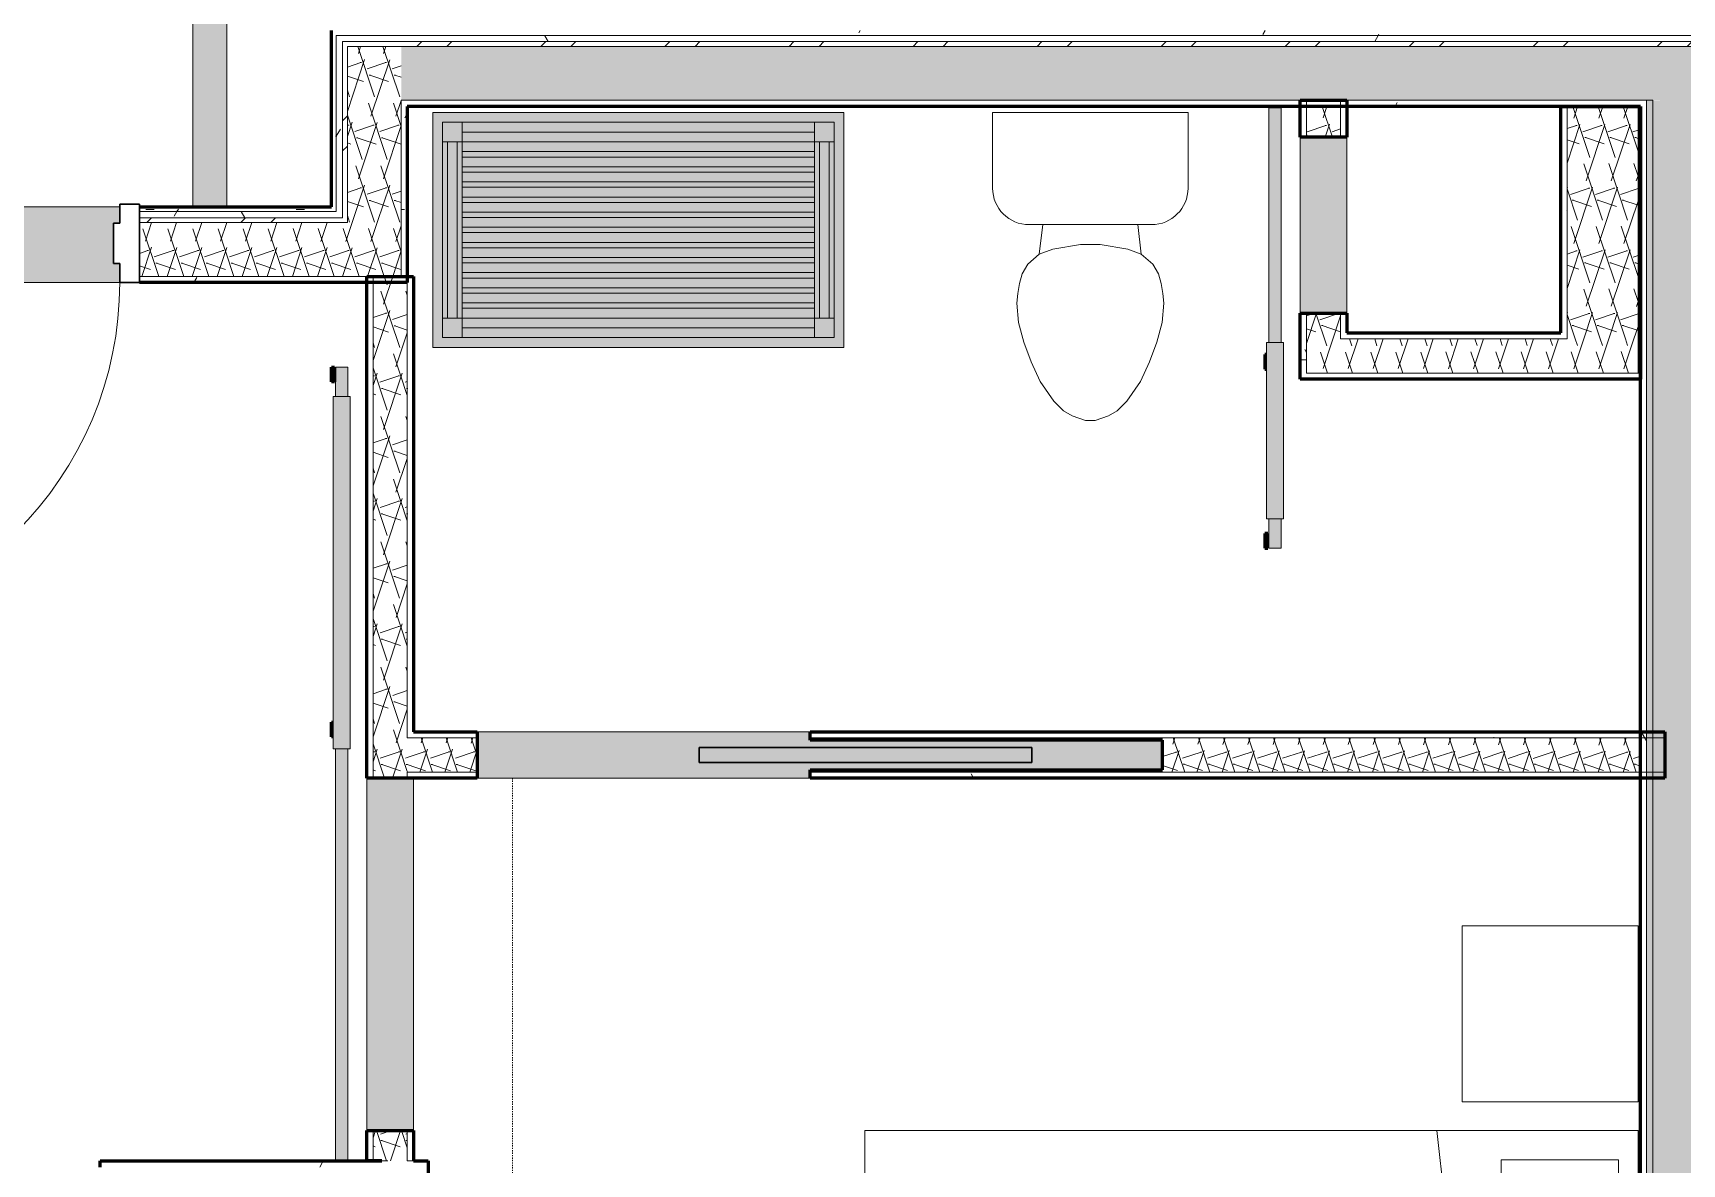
# Model space of a CAD drawing. Header units: inches. Extents: x -4169 to -1846, y 9706 to 12377.
# Drawn here: x -3104 to -2935.5, y 10265.4 to 10380.9 of the extents above; entities that cross this region are included whole.
import ezdxf

# ---------------------------------------------------------------- set-up
doc = ezdxf.new("R2010")
doc.units = ezdxf.units.IN
doc.header["$MEASUREMENT"] = 0
doc.linetypes.add('Dash', pattern=[0.25, 0.125, -0.125])
for name, color, linetype, lineweight in [('0-1', 7, 'Continuous', 5), ('0-2', 50, 'Continuous', 18), ('A-DOOR', 31, 'Continuous', 18), ('A-DOOR-2', 90, 'Continuous', 30), ('A-DOOR-3', 135, 'Continuous', 18), ('A-DOOR-4', 50, 'Continuous', 18), ('A-DOOR-5', 10, 'Continuous', 60), ('A-DOOR-6', 31, 'Continuous', 30), ('A-DOOR-7', 31, 'Continuous', 9), ('A-DOOR-FRAM', 31, 'Continuous', 30), ('A-WALL', 113, 'Continuous', 18), ('A-WALL-1', 8, 'Continuous', 5), ('A-WALL-3', 252, 'Continuous', 18), ('A-WALL-4', 10, 'Continuous', 60), ('A-WALL-5', 50, 'Continuous', 18), ('A-WALL-PATT-1', 250, 'Continuous', 9), ('A-WALL-PATT-2', 253, 'Continuous', 9), ('A-WALL-PATT-4', 111, 'Continuous', 9), ('I-FURN-1', 250, 'Continuous', 9), ('I-FURN-HDLN-1', 250, 'Dash', 9), ('I-WALL', 2, 'Continuous', 18), ('I-WALL-2', 2, 'Continuous', 5), ('I-WALL-3', 2, 'Continuous', 60), ('P-SANR-FIXT-2', 250, 'Continuous', 9), ('Q-CASE-1', 9, 'Continuous', 9), ('Q-CASE-3', 250, 'Continuous', 9), ('S-BEAM', 12, 'Continuous', 9)]:
    doc.layers.add(name, color=color, linetype=linetype, lineweight=lineweight)
pattern_1 = [(161.57, (0.32, 0.32), (-2.560496185, -0.000537386), [0, -18.214, 2.022, 0]), (18.43, (-0.32, 0.32), (-2.560496185, 0.000537386), [0, -18.214, 2.022, 0]), (108.43, (0.32, 0.32), (1.27922091, -6.400876726), [6.07, -14.166]), (71.57, (-0.32, 0.32), (1.27922091, 6.400876726), [6.07, -14.166])]
pattern_2 = [(0, (0, 0), (20.48, 5.12), [0.845, -14.515, 0.845, -14.515, -81.92]), (0, (0, 0), (20.48, 5.12), [-30.72, 0.845, -29.875, 0.845, -14.515, -35.84]), (0, (0, 0), (20.48, 5.12), [-76.8, 0.845, -9.395, 0.845, -24.755]), (120, (7.68, 2.56), (-14.67405, 15.1762003), [0.845, -14.515, 0.845, -14.515, -81.92]), (120, (7.68, 2.56), (-14.67405, 15.1762003), [-30.72, 0.845, -29.875, 0.845, -14.515, -35.84]), (120, (7.68, 2.56), (-14.67405, 15.1762003), [-76.8, 0.845, -9.395, 0.845, -24.755]), (240, (10.24, 12.8), (-5.80595, -20.2962003), [0.845, -14.515, 0.845, -14.515, -81.92]), (240, (10.24, 12.8), (-5.80595, -20.2962003), [-30.72, 0.845, -29.875, 0.845, -14.515, -35.84]), (240, (10.24, 12.8), (-5.80595, -20.2962003), [-76.8, 0.845, -9.395, 0.845, -24.755])]
pattern_3 = [(45, (0, 0), (-6.335677, 6.335677), []), (45, (0, 9.6), (-6.335677, 6.335677), [])]

# ---------------------------------------------------------------- blocks, each defined once
blk = doc.blocks.new('POCKET - FLUSH - 2-10 x 6-8-2636667-ENLARGED RCP - 2ND FLOOR PLAN')
at = {"layer": 'A-DOOR-2'}
for p, q in [((-39.67, -0.75), (-39.67, 0.75)), ((-39.67, 0.75), (-5.67, 0.75)), ((-5.67, 0.75), (-5.67, -0.75)), ((-5.67, -0.75), (-39.67, -0.75))]:
    blk.add_line(p, q, dxfattribs=at)
blk = doc.blocks.new('BARN - FLUSH - 3-0 x 7-0 BARN DOOR-2638558-ENLARGED RCP - 2ND FLOOR PLAN')
at = {"layer": 'A-DOOR-3'}
h = blk.add_hatch(color=256, dxfattribs=at)
h.paths.add_polyline_path([(21, -4.32), (-21, -4.34), (-21, -4.95), (21, -4.95), (21, -4.34)], flags=0)
h.paths.add_polyline_path([(-57, -4.63), (-57, -4.32), (-60, -4.34), (-60, -4.95), (-57, -4.95), (-57, -4.64)], flags=0)
h = blk.add_hatch(color=256, dxfattribs=at)
h.paths.add_polyline_path([(21, -5.55), (21, -4.95), (-21, -4.95), (-21, -5.57), (21, -5.57)], flags=0)
h.paths.add_polyline_path([(-57, -5.39), (-57, -4.95), (-60, -4.95), (-60, -5.57), (-57, -5.55), (-57, -5.39)], flags=0)
for points in [[(-21, -5.82), (-21, -4.07), (-57, -4.07), (-57, -5.82), (-22.13, -5.82)], [(-58.5, -6), (-58.5, -5.67), (-60, -5.67), (-60, -6)], [(-22.23, -6), (-22.23, -5.82), (-23.73, -5.82), (-23.73, -6), (-22.68, -6)]]:
    blk.add_hatch(color=256, dxfattribs=at).paths.add_polyline_path(points, flags=0)
at = {"layer": 'A-DOOR-4'}
for p, q in [((-60, -4.32), (-57, -4.32)), ((-60, -4.32), (-60, -4.95)), ((-60, -4.95), (-60, -5.57)), ((-57, -5.82), (-57, -4.07)), ((-57, -4.07), (-21, -4.07)), ((-21, -4.07), (-21, -5.82)), ((-21, -4.32), (21, -4.32)), ((21, -4.95), (21, -4.32)), ((21, -5.57), (21, -4.95)), ((-57, -5.57), (-60, -5.57)), ((-21, -5.82), (-57, -5.82)), ((21, -5.57), (-21, -5.57))]:
    blk.add_line(p, q, dxfattribs=at)
at = {"layer": 'A-DOOR-5'}
for p, q in [((-60, -6), (-60, -5.67)), ((-60, -5.67), (-58.5, -5.67)), ((-58.5, -6), (-60, -6)), ((-58.5, -5.67), (-58.5, -6)), ((-23.73, -6), (-23.73, -5.82)), ((-22.23, -6), (-23.73, -6)), ((-22.23, -5.82), (-22.23, -6))]:
    blk.add_line(p, q, dxfattribs=at)
blk = doc.blocks.new('Bed-Standard - Queen 60_ x 79_-1242961-ENLARGED RCP - 2ND FLOOR PLAN')
at = {"layer": 'I-FURN-1'}
for p, q in [((40.69, 37.7), (-19.31, 37.7)), ((-19.31, 37.7), (-19.31, -41.3)), ((40.69, -41.3), (40.69, 37.7)), ((-16.31, 35.7), (-16.31, 23.7)), ((-16.31, 35.7), (37.69, 35.7)), ((37.69, 35.7), (37.69, 23.7)), ((40.69, 23.7), (-19.31, 17.13)), ((-16.31, 23.7), (37.69, 23.7)), ((-19.31, -41.3), (40.69, -41.3))]:
    blk.add_line(p, q, dxfattribs=at)
at = {"layer": 'I-FURN-HDLN-1'}
for p, q in [((-55.31, 37.7), (-55.31, -77.3)), ((64.69, -77.3), (64.69, 37.7)), ((-55.31, -77.3), (64.69, -77.3))]:
    blk.add_line(p, q, dxfattribs=at)
blk = doc.blocks.new('Table-Night Stand - 18_ x 18_ x 24_-1352623-ENLARGED RCP - 2ND FLOOR PLAN')
at = {"layer": 'I-FURN-1'}
for p, q in [((18.15, 18), (0.15, 18)), ((0.15, 18), (0.15, 0)), ((18.15, 0), (18.15, 18)), ((0.15, 0), (18.15, 0))]:
    blk.add_line(p, q, dxfattribs=at)
blk = doc.blocks.new('Toilet-Domestic-3D - Toilet-Domestic-3D-1352612-ENLARGED RCP - 2ND FLOOR PLAN')
at = {"layer": 'P-SANR-FIXT-2'}
for p, q in [((-9.98, 19.48), (9.98, 19.48)), ((-9.98, 11.75), (-9.98, 19.48)), ((9.98, 19.48), (9.98, 11.75)), ((6.25, 8.02), (-6.25, 8.02)), ((-4.86, 8.02), (-5.21, 5)), ((4.86, 8.02), (5.21, 5)), ((-3.84, 5.5), (-5.21, 5)), ((-1, 6), (-3.84, 5.5)), ((1, 6), (-1, 6)), ((3.84, 5.5), (1, 6)), ((5.21, 5), (3.84, 5.5)), ((-6.4, 4), (-6.97, 3)), ((-5.21, 5), (-6.4, 4)), ((6.4, 4), (5.21, 5)), ((6.97, 3), (6.4, 4)), ((-7.24, 2), (-7.41, 1)), ((-6.97, 3), (-7.24, 2)), ((7.24, 2), (6.97, 3)), ((7.41, 1), (7.24, 2)), ((-7.41, 1), (-7.5, 0)), ((-7.5, 0), (-7.33, -1.99)), ((7.33, -1.99), (7.5, 0)), ((7.5, 0), (7.41, 1)), ((-7.33, -1.99), (-6.79, -4)), ((6.79, -4), (7.33, -1.99)), ((-6.79, -4), (-6.06, -6)), ((6.06, -6), (6.79, -4)), ((-6.06, -6), (-5.13, -8)), ((5.13, -8), (6.06, -6)), ((-5.13, -8), (-3.74, -10)), ((3.74, -10), (5.13, -8)), ((-3.74, -10), (-2.74, -11)), ((2.74, -11), (3.74, -10)), ((-2.74, -11), (-1.87, -11.5)), ((-1.87, -11.5), (-0.5, -12)), ((0.5, -12), (1.87, -11.5)), ((1.87, -11.5), (2.74, -11)), ((-0.5, -12), (0.5, -12))]:
    blk.add_line(p, q, dxfattribs=at)
for centre, start, end in [((-6.25, 11.75), 180, 270), ((6.25, 11.75), 270, 360)]:
    blk.add_arc(centre, 3.73, start, end, dxfattribs=at)
blk = doc.blocks.new('Bath Vanity - Bath Vanity 42_-V98-ENLARGED RCP - 2ND FLOOR PLAN')
at = {"layer": 'Q-CASE-1'}
h = blk.add_hatch(color=256, dxfattribs=at)
h.paths.add_polyline_path([(-20.26, 24), (-20.26, 0), (21.74, 0), (21.74, 24), (14.62, 24)], flags=0)
h.paths.add_polyline_path([(15.89, 23), (20.74, 23), (20.74, 1), (-19.26, 1), (-19.26, 23), (15.87, 23)], flags=0)
h.paths.add_polyline_path([(17.13, 22), (-17.26, 22), (-17.26, 21), (18.74, 21), (18.74, 22), (17.58, 22)], flags=0)
h.paths.add_polyline_path([(17.58, 20), (-17.26, 20), (-17.26, 19.45), (18.74, 19.45), (18.74, 20)], flags=0)
h.paths.add_polyline_path([(18.74, 18.45), (-17.26, 18.45), (-17.26, 17.91), (18.74, 17.91)], flags=0)
h.paths.add_polyline_path([(-16.18, 16.91), (-17.26, 16.91), (-17.26, 16.36), (18.74, 16.36), (18.74, 16.91), (17.58, 16.91)], flags=0)
h.paths.add_polyline_path([(17.58, 15.36), (-17.26, 15.36), (-17.26, 14.82), (18.74, 14.82), (18.74, 15.36)], flags=0)
h.paths.add_polyline_path([(-17.26, 13.82), (-17.26, 13.27), (18.74, 13.27), (18.74, 13.82), (-16.18, 13.82)], flags=0)
h.paths.add_polyline_path([(-17.26, 12.27), (-17.26, 11.73), (18.74, 11.73), (18.74, 12.27), (-16.18, 12.27)], flags=0)
h.paths.add_polyline_path([(17.58, 10.73), (-17.26, 10.73), (-17.26, 10.18), (18.74, 10.18), (18.74, 10.73)], flags=0)
h.paths.add_polyline_path([(-17.26, 9.18), (-17.26, 8.64), (18.74, 8.64), (18.74, 9.18), (-16.18, 9.18)], flags=0)
h.paths.add_polyline_path([(-17.26, 7.64), (-17.26, 7.09), (18.74, 7.09), (18.74, 7.64), (-16.18, 7.64)], flags=0)
h.paths.add_polyline_path([(18.74, 6.09), (-17.26, 6.09), (-17.26, 5.55), (18.74, 5.55)], flags=0)
h.paths.add_polyline_path([(18.74, 4.55), (-17.26, 4.55), (-17.26, 4), (18.74, 4)], flags=0)
h.paths.add_polyline_path([(-16.18, 3), (-17.26, 3), (-17.26, 2), (18.74, 2), (18.74, 3), (17.58, 3)], flags=0)
h = blk.add_hatch(color=256, dxfattribs=at)
h.paths.add_polyline_path([(-17.26, 23), (-19.26, 23), (-19.26, 21), (-17.26, 21), (-17.26, 22)], flags=0)
h.paths.add_polyline_path([(20.74, 23), (18.74, 23), (18.74, 21), (20.74, 21), (20.74, 22)], flags=0)
h.paths.add_polyline_path([(18.74, 3), (18.74, 1), (20.74, 1), (20.74, 3), (19.24, 3)], flags=0)
h.paths.add_polyline_path([(-19.26, 3), (-19.26, 1), (-17.26, 1), (-17.26, 3), (-18.76, 3)], flags=0)
for points in [[(16.85, 23), (-17.26, 23), (-17.26, 22), (18.74, 22), (18.74, 23), (17.07, 23)], [(-18.76, 21), (-19.26, 21), (-19.26, 3), (-18.76, 3.01), (-18.76, 20)], [(-17.76, 21), (-18.76, 21), (-18.76, 3), (-17.76, 3.01), (-17.76, 20)], [(-17.26, 21), (-17.76, 21), (-17.76, 3), (-17.26, 3.01), (-17.26, 20)], [(-17.26, 21), (-17.26, 20), (18.74, 20), (18.74, 21), (-16.18, 21)], [(19.17, 21), (18.74, 21), (18.74, 3), (19.24, 3.01), (19.24, 21)], [(20.24, 21), (19.24, 21), (19.24, 3), (20.24, 3.01), (20.24, 20.22)], [(20.24, 21), (20.24, 3), (20.74, 3.01), (20.74, 21)], [(-17.26, 19.45), (-17.26, 18.45), (18.74, 18.45), (18.74, 19.45), (-16.18, 19.45)], [(-17.26, 17.91), (-17.26, 16.91), (18.74, 16.91), (18.74, 17.91), (-16.18, 17.91)], [(-16.18, 16.36), (-17.26, 16.36), (-17.26, 15.36), (18.74, 15.36), (18.74, 16.36), (17.58, 16.36)], [(-16.18, 14.82), (-17.26, 14.82), (-17.26, 13.82), (18.74, 13.82), (18.74, 14.82), (17.58, 14.82)], [(-17.26, 13.27), (-17.26, 12.27), (18.74, 12.27), (18.74, 13.27), (-16.18, 13.27)], [(-17.26, 11.73), (-17.26, 10.73), (18.74, 10.73), (18.74, 11.73), (-16.18, 11.73)], [(-17.26, 10.18), (-17.26, 9.18), (18.74, 9.18), (18.74, 10.18), (-16.18, 10.18)], [(-9.14, 8.64), (-17.26, 8.64), (-17.26, 7.64), (18.74, 7.64), (18.74, 8.64), (17.58, 8.64)], [(-16.18, 7.09), (-17.26, 7.09), (-17.26, 6.09), (18.74, 6.09), (18.74, 7.09), (17.58, 7.09)], [(-16.18, 5.55), (-17.26, 5.55), (-17.26, 4.55), (18.74, 4.55), (18.74, 5.55), (17.58, 5.55)], [(17.58, 4), (-17.26, 4), (-17.26, 3), (18.74, 3.01), (18.74, 4)], [(17.58, 2), (-17.26, 2), (-17.26, 1), (18.74, 1), (18.74, 2)]]:
    blk.add_hatch(color=256, dxfattribs=at).paths.add_polyline_path(points, flags=0)
at = {"layer": 'Q-CASE-3'}
for p, q in [((-20.26, 0), (-20.26, 24)), ((-20.26, 24), (21.74, 24)), ((21.74, 24), (21.74, 0)), ((-19.26, 21), (-19.26, 23)), ((-19.26, 23), (-17.26, 23)), ((-17.26, 23), (18.74, 23)), ((-17.26, 23), (-17.26, 21)), ((-17.26, 22), (18.74, 22)), ((18.74, 21), (18.74, 23)), ((18.74, 23), (20.74, 23)), ((20.74, 23), (20.74, 21)), ((-19.26, 21), (-19.26, 3)), ((-17.26, 21), (-19.26, 21)), ((-18.76, 21), (-18.76, 3)), ((-17.76, 21), (-17.76, 3)), ((18.74, 21), (-17.26, 21)), ((-17.26, 21), (-17.26, 3)), ((18.74, 21), (18.74, 3)), ((20.74, 21), (18.74, 21)), ((19.24, 21), (19.24, 3)), ((20.24, 21), (20.24, 3)), ((20.74, 21), (20.74, 3)), ((-17.26, 20), (18.74, 20)), ((18.74, 19.45), (-17.26, 19.45)), ((-17.26, 18.45), (18.74, 18.45)), ((18.74, 17.91), (-17.26, 17.91)), ((-17.26, 16.91), (18.74, 16.91)), ((18.74, 16.36), (-17.26, 16.36)), ((-17.26, 15.36), (18.74, 15.36)), ((18.74, 14.82), (-17.26, 14.82)), ((-17.26, 13.82), (18.74, 13.82)), ((18.74, 13.27), (-17.26, 13.27)), ((-17.26, 12.27), (18.74, 12.27)), ((18.74, 11.73), (-17.26, 11.73)), ((-17.26, 10.73), (18.74, 10.73)), ((18.74, 10.18), (-17.26, 10.18)), ((-17.26, 9.18), (18.74, 9.18)), ((18.74, 8.64), (-17.26, 8.64)), ((-17.26, 7.64), (18.74, 7.64)), ((18.74, 7.09), (-17.26, 7.09)), ((-17.26, 6.09), (18.74, 6.09)), ((18.74, 5.55), (-17.26, 5.55)), ((-17.26, 4.55), (18.74, 4.55)), ((18.74, 4), (-17.26, 4)), ((-19.26, 1), (-19.26, 3)), ((-19.26, 3), (-17.26, 3)), ((-17.26, 3), (18.74, 3)), ((-17.26, 3), (-17.26, 1)), ((-17.26, 2), (18.74, 2)), ((18.74, 1), (18.74, 3)), ((18.74, 3), (20.74, 3)), ((20.74, 3), (20.74, 1)), ((-17.26, 1), (-19.26, 1)), ((-17.26, 1), (18.74, 1)), ((20.74, 1), (18.74, 1)), ((21.74, 0), (-20.26, 0))]:
    blk.add_line(p, q, dxfattribs=at)
blk = doc.blocks.new('BARN - FLUSH - WIDTH 2-2638555-ENLARGED RCP - 2ND FLOOR PLAN')
at = {"layer": 'A-DOOR-3'}
for points in [[(-31.5, 5.67), (-31.5, 6), (-33, 6), (-33, 5.67)], [(-15.13, 4.07), (-12, 4.07), (-12, 5.82), (-30, 5.82), (-30, 4.07), (-21.6, 4.07)], [(-13.23, 5.82), (-13.23, 6), (-14.73, 6), (-14.73, 5.82)]]:
    blk.add_hatch(color=256, dxfattribs=at).paths.add_polyline_path(points, flags=0)
h = blk.add_hatch(color=256, dxfattribs=at)
h.paths.add_polyline_path([(8.72, 4.95), (12, 4.95), (12, 5.57), (-12, 5.55), (-12, 4.95), (6.66, 4.95)], flags=0)
h.paths.add_polyline_path([(-33, 4.95), (-30, 4.95), (-30, 5.57), (-33, 5.55), (-33, 5.11)], flags=0)
h = blk.add_hatch(color=256, dxfattribs=at)
h.paths.add_polyline_path([(-33, 4.32), (-30, 4.34), (-30, 4.95), (-33, 4.95), (-33, 4.34)], flags=0)
h.paths.add_polyline_path([(8.72, 4.32), (12, 4.34), (12, 4.95), (-12, 4.95), (-12, 4.32), (6.75, 4.32)], flags=0)
at = {"layer": 'A-DOOR-4'}
for p, q in [((-30, 5.57), (-33, 5.57)), ((-33, 5.57), (-33, 4.95)), ((-30, 4.07), (-30, 5.82)), ((-30, 5.82), (-12, 5.82)), ((-12, 5.82), (-12, 4.07)), ((12, 5.57), (-12, 5.57)), ((12, 4.95), (12, 5.57)), ((-33, 4.95), (-33, 4.32)), ((-33, 4.32), (-30, 4.32)), ((-12, 4.07), (-30, 4.07)), ((-12, 4.32), (12, 4.32)), ((12, 4.32), (12, 4.95))]:
    blk.add_line(p, q, dxfattribs=at)
at = {"layer": 'A-DOOR-5'}
for p, q in [((-33, 6), (-33, 5.67)), ((-31.5, 6), (-33, 6)), ((-33, 5.67), (-31.5, 5.67)), ((-31.5, 5.67), (-31.5, 6)), ((-14.73, 6), (-14.73, 5.82)), ((-13.23, 6), (-14.73, 6)), ((-13.23, 5.82), (-13.23, 6))]:
    blk.add_line(p, q, dxfattribs=at)
blk = doc.blocks.new('CTR - 1st Phase - Unit Layouts_rvt-1-ENLARGED RCP - 2ND FLOOR PLAN')
at = {"layer": 'A-WALL-1'}
for points in [[(-2970.4, 10352.28), (-2969.77, 10352.28), (-2969.77, 10370.28), (-2974.52, 10370.28), (-2974.52, 10352.28), (-2973.9, 10352.28)], [(-3058.6, 10304.78), (-3024.6, 10304.78), (-3024.6, 10305.65), (-2988.6, 10305.65), (-2988.6, 10308.65), (-3024.6, 10308.65), (-3024.6, 10309.53), (-3058.6, 10309.53), (-3058.6, 10305.4)], [(-3065.75, 10268.78), (-3065.12, 10268.78), (-3065.12, 10304.78), (-3069.87, 10304.78), (-3069.87, 10268.78), (-3067.43, 10268.78)]]:
    blk.add_hatch(color=256, dxfattribs=at).paths.add_polyline_path(points, flags=0)
at = {"layer": 'A-WALL-3'}
blk.add_hatch(color=256, dxfattribs=at).paths.add_polyline_path([(-2940.02, 10346.15), (-2939.77, 10346.16), (-2939.77, 10373.41), (-2940.02, 10373.41), (-2940.02, 10349.65)], flags=0)
at = {"layer": 'A-WALL-PATT-1'}
h = blk.add_hatch(dxfattribs=at)
h.set_pattern_fill('FP_1', color=256, style=0, pattern_type=2)
h.set_pattern_definition(pattern_2)
h.paths.add_polyline_path([(-2974.52, 10345.53), (-2973.9, 10345.53), (-2973.9, 10352.28), (-2974.52, 10352.28), (-2974.52, 10346.15)], flags=0)
h.paths.add_polyline_path([(-2974.52, 10370.28), (-2973.9, 10370.28), (-2973.9, 10373.41), (-2974.52, 10373.41)], flags=0)
h = blk.add_hatch(dxfattribs=at)
h.set_pattern_fill('FP_1', color=256, style=0, pattern_type=2)
h.set_pattern_definition(pattern_2)
h.paths.add_polyline_path([(-2947.9, 10350.28), (-2947.27, 10350.28), (-2947.27, 10373.41), (-2947.9, 10373.41), (-2947.9, 10361.54)], flags=0)
h = blk.add_hatch(dxfattribs=at)
h.set_pattern_fill('FP_1', color=256, style=0, pattern_type=2)
h.set_pattern_definition(pattern_2)
h.paths.add_polyline_path([(-3006.49, 10308.9), (-2939.77, 10308.92), (-2939.77, 10309.53), (-3024.6, 10309.53), (-3024.6, 10308.9), (-3006.61, 10308.9)], flags=0)
h.paths.add_polyline_path([(-3058.6, 10308.9), (-3058.6, 10309.53), (-3065.12, 10309.53), (-3065.12, 10308.9), (-3058.99, 10308.9)], flags=0)
h = blk.add_hatch(dxfattribs=at)
h.set_pattern_fill('FP_1', color=256, style=0, pattern_type=2)
h.set_pattern_definition(pattern_2)
h.paths.add_polyline_path([(-3021.15, 10304.78), (-2939.77, 10304.8), (-2939.77, 10305.4), (-3024.6, 10305.4), (-3024.6, 10304.78)], flags=0)
h.paths.add_polyline_path([(-3058.99, 10304.78), (-3058.6, 10304.78), (-3058.6, 10305.4), (-3065.12, 10305.4), (-3065.12, 10304.78), (-3065.06, 10304.78)], flags=0)
h = blk.add_hatch(dxfattribs=at)
h.set_pattern_fill('FP_1', color=256, style=0, pattern_type=2)
h.set_pattern_definition(pattern_2)
h.paths.add_polyline_path([(-3067.43, 10265.05), (-3064.23, 10265.05), (-3064.23, 10265.68), (-3097.12, 10265.68), (-3097.12, 10265.05), (-3067.73, 10265.05)], flags=0)
at = {"layer": 'A-WALL-PATT-2'}
h = blk.add_hatch(dxfattribs=at)
h.set_pattern_fill('FP_2', color=256, style=0, pattern_type=2)
h.set_pattern_definition(pattern_1)
h.paths.add_polyline_path([(-2973.9, 10346.15), (-2970.4, 10346.15), (-2970.4, 10352.28), (-2973.9, 10352.28), (-2973.9, 10349.65)], flags=0)
h.paths.add_polyline_path([(-2973.9, 10370.28), (-2970.4, 10370.28), (-2970.4, 10373.41), (-2973.9, 10373.41)], flags=0)
h = blk.add_hatch(dxfattribs=at)
h.set_pattern_fill('FP_2', color=256, style=0, pattern_type=2)
h.set_pattern_definition(pattern_1)
h.paths.add_polyline_path([(-2940.02, 10349.65), (-2940.02, 10373.41), (-2947.27, 10373.41), (-2947.27, 10349.65), (-2940.81, 10349.65)], flags=0)
h = blk.add_hatch(dxfattribs=at)
h.set_pattern_fill('FP_2', color=256, style=0, pattern_type=2)
h.set_pattern_definition(pattern_1)
h.paths.add_polyline_path([(-3067.73, 10265.68), (-3065.75, 10265.68), (-3065.75, 10268.78), (-3069.25, 10268.78), (-3069.25, 10265.68), (-3068.35, 10265.68)], flags=0)
h.paths.add_polyline_path([(-3069.25, 10304.78), (-3065.75, 10304.78), (-3065.75, 10356.05), (-3069.25, 10356.05), (-3069.25, 10309.45)], flags=0)
h = blk.add_hatch(dxfattribs=at)
h.set_pattern_fill('FP_2', color=256, style=0, pattern_type=2)
h.set_pattern_definition(pattern_1)
h.paths.add_polyline_path([(-2940.02, 10346.15), (-2940.02, 10349.65), (-2970.4, 10349.65), (-2970.4, 10346.15), (-2940.81, 10346.15)], flags=0)
h = blk.add_hatch(dxfattribs=at)
h.set_pattern_fill('FP_2', color=256, style=0, pattern_type=2)
h.set_pattern_definition(pattern_1)
h.paths.add_polyline_path([(-2940, 10305.4), (-2939.77, 10305.42), (-2939.77, 10308.9), (-3024.6, 10308.9), (-3024.6, 10308.65), (-2988.6, 10308.65), (-2988.6, 10305.65), (-3024.6, 10305.65), (-3024.6, 10305.4), (-2957.69, 10305.4)], flags=0)
h.paths.add_polyline_path([(-3058.6, 10305.4), (-3058.6, 10308.9), (-3065.75, 10308.9), (-3065.75, 10305.4), (-3058.99, 10305.4)], flags=0)
at = {"layer": 'A-WALL-4'}
for p, q in [((-2974.52, 10370.28), (-2974.52, 10374.04)), ((-2974.52, 10374.04), (-2969.77, 10374.04)), ((-2969.77, 10374.04), (-2969.77, 10370.28)), ((-2947.9, 10350.28), (-2947.9, 10373.41)), ((-2947.9, 10373.41), (-2939.77, 10373.41)), ((-2939.77, 10373.41), (-2939.77, 10350.28)), ((-2969.77, 10370.28), (-2974.52, 10370.28)), ((-3069.87, 10304.78), (-3069.87, 10356.05)), ((-3069.87, 10356.05), (-3065.12, 10356.05)), ((-3065.12, 10356.05), (-3065.12, 10309.53)), ((-2974.52, 10345.53), (-2974.52, 10352.28)), ((-2974.52, 10352.28), (-2969.77, 10352.28)), ((-2969.77, 10352.28), (-2969.77, 10350.28)), ((-2969.77, 10350.28), (-2947.9, 10350.28)), ((-2939.77, 10350.28), (-2939.77, 10346.15)), ((-2973.9, 10345.53), (-2974.52, 10345.53)), ((-2969.77, 10345.53), (-2973.9, 10345.53)), ((-2939.77, 10345.53), (-2969.77, 10345.53)), ((-2939.77, 10346.15), (-2939.77, 10345.53)), ((-3065.12, 10309.53), (-3058.6, 10309.53)), ((-3058.6, 10309.53), (-3058.6, 10304.78)), ((-3024.6, 10308.65), (-3024.6, 10309.53)), ((-3024.6, 10309.53), (-2937.27, 10309.53)), ((-2988.6, 10308.65), (-3024.6, 10308.65)), ((-2988.6, 10305.65), (-2988.6, 10308.65)), ((-2937.27, 10309.53), (-2937.27, 10304.78)), ((-3024.6, 10304.78), (-3024.6, 10305.65)), ((-3024.6, 10305.65), (-2988.6, 10305.65)), ((-3065.12, 10304.78), (-3069.87, 10304.78)), ((-3058.6, 10304.78), (-3065.12, 10304.78)), ((-2937.27, 10304.78), (-3024.6, 10304.78)), ((-3069.87, 10265.68), (-3069.87, 10268.78)), ((-3069.87, 10268.78), (-3065.12, 10268.78)), ((-3065.12, 10268.78), (-3065.12, 10265.68)), ((-3097.12, 10265.68), (-3068.35, 10265.68)), ((-3097.12, 10265.05), (-3097.12, 10265.68)), ((-3068.35, 10265.68), (-3069.87, 10265.68)), ((-3065.12, 10265.68), (-3064.23, 10265.68)), ((-3064.23, 10265.68), (-3063.6, 10265.68)), ((-3063.6, 10265.68), (-3063.6, 10258.27))]:
    blk.add_line(p, q, dxfattribs=at)
at = {"layer": 'A-WALL-5'}
for p, q in [((-2973.9, 10374.04), (-2973.9, 10370.28)), ((-2970.4, 10374.04), (-2970.4, 10370.28)), ((-2947.27, 10350.28), (-2947.27, 10373.41)), ((-2940.02, 10350.28), (-2940.02, 10373.41)), ((-2974.52, 10370.28), (-2974.52, 10352.28)), ((-2969.77, 10352.28), (-2969.77, 10370.28)), ((-3069.25, 10356.05), (-3069.25, 10304.78)), ((-3065.75, 10356.05), (-3065.75, 10308.9)), ((-2973.9, 10352.28), (-2973.9, 10346.15)), ((-2970.4, 10352.28), (-2970.4, 10349.65)), ((-2970.4, 10349.65), (-2969.77, 10349.65)), ((-2947.27, 10349.65), (-2969.77, 10349.65)), ((-2947.27, 10349.65), (-2947.27, 10350.28)), ((-2940.02, 10349.65), (-2940.02, 10350.28)), ((-2940.02, 10346.15), (-2940.02, 10349.65)), ((-2973.9, 10346.15), (-2970.4, 10346.15)), ((-2970.4, 10346.15), (-2969.77, 10346.15)), ((-2940.02, 10346.15), (-2969.77, 10346.15)), ((-2939.77, 10346.15), (-2940.02, 10346.15)), ((-2940.02, 10346.15), (-2939.77, 10346.15)), ((-3065.75, 10308.9), (-3065.12, 10308.9)), ((-3065.12, 10308.9), (-3058.6, 10308.9)), ((-3024.6, 10309.53), (-3058.6, 10309.53)), ((-3024.6, 10308.9), (-2937.27, 10308.9)), ((-3065.75, 10305.4), (-3065.75, 10304.78)), ((-3065.75, 10305.4), (-3065.12, 10305.4)), ((-3065.12, 10305.4), (-3058.6, 10305.4)), ((-3024.6, 10305.4), (-2937.27, 10305.4)), ((-3069.87, 10304.78), (-3069.87, 10268.78)), ((-3065.12, 10268.78), (-3065.12, 10304.78)), ((-3058.6, 10304.78), (-3024.6, 10304.78)), ((-3069.25, 10268.78), (-3069.25, 10265.68)), ((-3065.75, 10268.78), (-3065.75, 10265.68)), ((-3067.73, 10265.68), (-3068.35, 10265.68)), ((-3065.12, 10265.68), (-3065.75, 10265.68))]:
    blk.add_line(p, q, dxfattribs=at)
at = {"layer": '0-2'}
for name, p, rotation in [('Bath Vanity - Bath Vanity 42_-V98-ENLARGED RCP - 2ND FLOOR PLAN', (-3041.41, 10372.79), 180), ('BARN - FLUSH - WIDTH 2-2638555-ENLARGED RCP - 2ND FLOOR PLAN', (-2972.15, 10361.28), 89.99999999996582), ('BARN - FLUSH - 3-0 x 7-0 BARN DOOR-2638558-ENLARGED RCP - 2ND FLOOR PLAN', (-3067.5, 10286.78), 269.999999999979), ('POCKET - FLUSH - 2-10 x 6-8-2636667-ENLARGED RCP - 2ND FLOOR PLAN', (-3041.6, 10307.15), 180), ('Bed-Standard - Queen 60_ x 79_-1242961-ENLARGED RCP - 2ND FLOOR PLAN', (-2977.7, 10249.47), 269.9999999999927), ('Table-Night Stand - 18_ x 18_ x 24_-1352623-ENLARGED RCP - 2ND FLOOR PLAN', (-2958, 10289.86), 269.9999999999927)]:
    blk.add_blockref(name, p, dxfattribs=dict(at, rotation=rotation))
blk.add_blockref('Toilet-Domestic-3D - Toilet-Domestic-3D-1352612-ENLARGED RCP - 2ND FLOOR PLAN', (-2995.97, 10353.31), dxfattribs=at)
blk = doc.blocks.new('HOLLOW METAL - UNIT DOOR-2154430-ENLARGED RCP - 2ND FLOOR PLAN')
at = {"layer": 'A-DOOR-6'}
for p, q in [((18, 40.125), (16.25, 40.125)), ((16.25, 40.125), (16.25, 4.125)), ((18, 4.125), (18, 40.125)), ((16.25, 4.125), (18, 4.125))]:
    blk.add_line(p, q, dxfattribs=at)
at = {"layer": 'A-DOOR-7'}
blk.add_arc((18, 4.125), 36, 90, 180, dxfattribs=at)
at = {"layer": 'A-DOOR-FRAM'}
for p, q in [((-18, 4.125), (-20, 4.125)), ((-20, 4.125), (-20, -3.875)), ((-18, 2.1875), (-18, 4.125)), ((18, 4.125), (18, 2.1875)), ((20, 4.125), (18, 4.125)), ((20, -3.875), (20, 4.125)), ((-17.375, 2.1875), (-18, 2.1875)), ((-17.375, -1.9375), (-17.375, 2.1875)), ((18, 2.1875), (17.375, 2.1875)), ((17.375, 2.1875), (17.375, -1.9375)), ((-18, -3.875), (-18, -1.9375)), ((-18, -1.9375), (-17.375, -1.9375)), ((17.375, -1.9375), (18, -1.9375)), ((18, -1.9375), (18, -3.875)), ((-20, -3.875), (-18, -3.875)), ((18, -3.875), (20, -3.875))]:
    blk.add_line(p, q, dxfattribs=at)
blk = doc.blocks.new('Dimension Lumber - LVL - 3_5X5_5-2120530-ENLARGED RCP - 2ND FLOOR PLAN')
at = {"layer": 'S-BEAM'}
h = blk.add_hatch(color=256, dxfattribs=at)
h.paths.add_polyline_path([(-52.63, 1.75), (-52.63, -1.75), (-23.29, -1.75), (-23.29, 1.75), (-50.95, 1.75)], flags=0)
h.paths.add_polyline_path([(-20.91, -1.61), (-20.91, -1.75), (-19.16, -1.75), (-19.16, 1.75), (-20.91, 1.75)], flags=0)
h.paths.add_polyline_path([(-16.78, 1.75), (-16.78, -1.75), (-14.92, -1.75), (-14.92, 1.75), (-15.85, 1.75)], flags=0)
h.paths.add_polyline_path([(-12.54, 1.75), (-12.54, -1.75), (-9.6, -1.75), (-9.6, -1.47), (34.63, -1.47), (34.63, 1.75), (-9.6, 1.75)], flags=0)
for p, q in [((-52.63, 1.75), (-23.29, 1.75)), ((-20.91, 1.75), (-19.16, 1.75)), ((-16.78, 1.75), (-14.92, 1.75)), ((-12.54, 1.75), (34.63, 1.75)), ((-52.63, -1.75), (-23.29, -1.75)), ((-20.91, -1.75), (-19.16, -1.75)), ((-16.78, -1.75), (-14.92, -1.75)), ((-12.54, -1.75), (-9.6, -1.75))]:
    blk.add_line(p, q, dxfattribs=at)

msp = doc.modelspace()

# ---------------------------------------------------------------- hatches: boundary and pattern name
at = {"layer": 'A-WALL-PATT-4'}
h = msp.add_hatch(dxfattribs=at)
h.set_pattern_fill('FP_1', color=256, style=0, pattern_type=2)
h.set_pattern_definition(pattern_2)
h.paths.add_polyline_path([(-3073.12, 10363.16), (-3073, 10363.16), (-3073, 10381.16), (-3073.5, 10381.16), (-3073.5, 10363.16)], flags=0)
h = msp.add_hatch(dxfattribs=at)
h.set_pattern_fill('FP_1', color=256, style=0, pattern_type=2)
h.set_pattern_definition(pattern_2)
h.paths.add_polyline_path([(-2798.65, 10380.66), (-2798.02, 10380.66), (-2798.02, 10381.16), (-3073, 10381.16), (-3073, 10380.66), (-2799.15, 10380.66)], flags=0)
h = msp.add_hatch(dxfattribs=at)
h.set_pattern_fill('FP_1', color=256, style=0, pattern_type=2)
h.set_pattern_definition(pattern_2)
h.paths.add_polyline_path([(-3072.37, 10362.66), (-3072.37, 10380.66), (-3073, 10380.65), (-3073, 10362.66)], flags=0)
h = msp.add_hatch(dxfattribs=at)
h.set_pattern_fill('FP_1', color=256, style=0, pattern_type=2)
h.set_pattern_definition(pattern_2)
h.paths.add_polyline_path([(-2933.02, 10380.04), (-2798.65, 10380.04), (-2798.67, 10380.66), (-3072.37, 10380.65), (-3072.37, 10380.04), (-2938.52, 10380.04)], flags=0)
h = msp.add_hatch(dxfattribs=at)
h.set_pattern_fill('FP_38', color=256, style=0, pattern_type=2)
h.set_pattern_definition(pattern_3)
h.paths.add_polyline_path([(-3071.87, 10362.04), (-3071.87, 10380.04), (-3072.37, 10380.04), (-3072.37, 10362.04)], flags=0)
h = msp.add_hatch(dxfattribs=at)
h.set_pattern_fill('FP_38', color=256, style=0, pattern_type=2)
h.set_pattern_definition(pattern_3)
h.paths.add_polyline_path([(-2933.02, 10379.54), (-2799.15, 10379.54), (-2799.16, 10380.04), (-3071.87, 10380.04), (-3071.87, 10379.54), (-2938.52, 10379.54)], flags=0)
h = msp.add_hatch(dxfattribs=at)
h.set_pattern_fill('FP_2', color=256, style=0, pattern_type=2)
h.set_pattern_definition(pattern_1)
h.paths.add_polyline_path([(-3067.43, 10361.54), (-3066.37, 10361.54), (-3066.37, 10379.54), (-3071.87, 10379.53), (-3071.87, 10361.54)], flags=0)
h = msp.add_hatch(dxfattribs=at)
h.set_pattern_fill('FP_2', color=256, style=0, pattern_type=2)
h.set_pattern_definition(pattern_1)
h.paths.add_polyline_path([(-3066.37, 10374.04), (-2804.65, 10374.04), (-2804.65, 10379.54), (-3066.37, 10379.54), (-3066.37, 10374.04)], flags=0)
h = msp.add_hatch(dxfattribs=at)
h.set_pattern_fill('FP_1', color=256, style=0, pattern_type=2)
h.set_pattern_definition(pattern_2)
h.paths.add_polyline_path([(-3065.75, 10356.05), (-3065.75, 10374.04), (-3066.37, 10374.04), (-3066.37, 10356.05), (-3065.75, 10356.05)], flags=0)
h = msp.add_hatch(dxfattribs=at)
h.set_pattern_fill('FP_1', color=256, style=0, pattern_type=2)
h.set_pattern_definition(pattern_2)
h.paths.add_polyline_path([(-2939.15, 10373.41), (-2939.15, 10374.04), (-3065.75, 10374.04), (-3065.75, 10373.41), (-2939.77, 10373.41)], flags=0)
h.paths.add_polyline_path([(-2822.63, 10373.41), (-2805.27, 10373.41), (-2805.27, 10374.04), (-2865.14, 10374.04), (-2865.14, 10373.41), (-2844.33, 10373.41)], flags=0)
h.paths.add_polyline_path([(-2891.95, 10373.41), (-2868.64, 10373.41), (-2868.64, 10374.04), (-2931.9, 10374.04), (-2931.9, 10373.41), (-2923.93, 10373.41)], flags=0)
h = msp.add_hatch(dxfattribs=at)
h.set_pattern_fill('FP_2', color=256, style=0, pattern_type=2)
h.set_pattern_definition(pattern_1)
h.paths.add_polyline_path([(-2933.02, 9988.44), (-2933.02, 10374.04), (-2938.52, 10374.01), (-2938.52, 10140.22), (-2937.9, 10140.22), (-2937.9, 10110.22), (-2938.52, 10110.22), (-2938.52, 9988.44)], flags=0)
h = msp.add_hatch(dxfattribs=at)
h.set_pattern_fill('FP_1', color=256, style=0, pattern_type=2)
h.set_pattern_definition(pattern_2)
h.paths.add_polyline_path([(-2939.15, 9988.44), (-2939.15, 10110.22), (-2939.77, 10110.22), (-2939.77, 9988.44)], flags=0)
h.paths.add_polyline_path([(-2939.77, 10140.22), (-2939.15, 10140.22), (-2939.15, 10180.65), (-2939.77, 10180.65), (-2939.77, 10148.59)], flags=0)
h.paths.add_polyline_path([(-2939.15, 10184.15), (-2939.15, 10373.41), (-2939.77, 10373.41), (-2939.77, 10184.15)], flags=0)
h = msp.add_hatch(dxfattribs=at)
h.set_pattern_fill('FP_1', color=256, style=0, pattern_type=2)
h.set_pattern_definition(pattern_2)
h.paths.add_polyline_path([(-3073.12, 10362.04), (-3072.37, 10362.04), (-3072.37, 10362.66), (-3093.12, 10362.66), (-3093.12, 10362.04), (-3075.88, 10362.04)], flags=0)
h.paths.add_polyline_path([(-3140.12, 10362.04), (-3133.12, 10362.04), (-3133.12, 10362.66), (-3141.12, 10362.66), (-3141.12, 10362.04)], flags=0)
h.paths.add_polyline_path([(-3201.87, 10362.04), (-3181.12, 10362.04), (-3181.12, 10362.66), (-3201.87, 10362.66)], flags=0)
h = msp.add_hatch(dxfattribs=at)
h.set_pattern_fill('FP_1', color=256, style=0, pattern_type=2)
h.set_pattern_definition(pattern_2)
h.paths.add_polyline_path([(-3093.12, 10362.66), (-3073, 10362.66), (-3073, 10363.16), (-3093.12, 10363.16), (-3093.12, 10362.79)], flags=0)
h.paths.add_polyline_path([(-3134.62, 10362.66), (-3133.12, 10362.66), (-3133.12, 10363.16), (-3141.12, 10363.16), (-3141.12, 10362.66), (-3140.12, 10362.66)], flags=0)
h.paths.add_polyline_path([(-3183.67, 10362.66), (-3181.12, 10362.66), (-3181.12, 10363.16), (-3201.25, 10363.16), (-3201.25, 10362.66), (-3194.06, 10362.66)], flags=0)
h = msp.add_hatch(dxfattribs=at)
h.set_pattern_fill('FP_2', color=256, style=0, pattern_type=2)
h.set_pattern_definition(pattern_1)
h.paths.add_polyline_path([(-3075.88, 10356.04), (-3066.37, 10356.05), (-3066.37, 10361.54), (-3093.12, 10361.54), (-3093.12, 10356.04), (-3092.76, 10356.04)], flags=0)
h.paths.add_polyline_path([(-3140.12, 10356.04), (-3133.12, 10356.04), (-3133.12, 10361.54), (-3141.12, 10361.54), (-3141.12, 10356.04), (-3140.75, 10356.04)], flags=0)
h.paths.add_polyline_path([(-3205, 10356.04), (-3181.12, 10356.04), (-3181.12, 10361.54), (-3207.87, 10361.54), (-3207.86, 10356.06), (-3205, 10356.06)], flags=0)
h = msp.add_hatch(dxfattribs=at)
h.set_pattern_fill('FP_38', color=256, style=0, pattern_type=2)
h.set_pattern_definition(pattern_3)
h.paths.add_polyline_path([(-3183.67, 10361.54), (-3181.12, 10361.54), (-3181.12, 10362.04), (-3202.37, 10362.04), (-3202.37, 10361.54), (-3194.06, 10361.54)], flags=0)
h.paths.add_polyline_path([(-3073, 10361.54), (-3071.87, 10361.54), (-3071.87, 10362.04), (-3093.12, 10362.04), (-3093.12, 10361.54), (-3073.12, 10361.54)], flags=0)
h.paths.add_polyline_path([(-3134.12, 10361.54), (-3133.12, 10361.54), (-3133.12, 10362.04), (-3141.12, 10362.04), (-3141.12, 10361.54), (-3134.62, 10361.54)], flags=0)
h = msp.add_hatch(dxfattribs=at)
h.set_pattern_fill('FP_1', color=256, style=0, pattern_type=2)
h.set_pattern_definition(pattern_2)
h.paths.add_polyline_path([(-3092.76, 10355.41), (-3069.87, 10355.41), (-3069.87, 10356.04), (-3093.12, 10356.04), (-3093.12, 10355.41)], flags=0)
h.paths.add_polyline_path([(-3194.06, 10355.41), (-3181.12, 10355.41), (-3181.12, 10356.04), (-3204.37, 10356.04), (-3204.37, 10355.41), (-3202.37, 10355.41)], flags=0)
h.paths.add_polyline_path([(-3133.12, 10355.41), (-3133.12, 10356.04), (-3133.5, 10356.04), (-3133.5, 10355.41)], flags=0)
h.paths.add_polyline_path([(-3141.12, 10355.41), (-3140.75, 10355.41), (-3140.75, 10356.04), (-3141.12, 10356.04)], flags=0)
at = {"layer": 'I-WALL-2'}
h = msp.add_hatch(color=256, dxfattribs=at)
h.paths.add_polyline_path([(-2938.52, 9988.44), (-2938.52, 10110.22), (-2939.15, 10110.22), (-2939.15, 9988.44)], flags=0)
h.paths.add_polyline_path([(-2938.52, 10140.22), (-2938.52, 10180.65), (-2939.15, 10180.65), (-2939.15, 10140.22), (-2938.77, 10140.22)], flags=0)
h.paths.add_polyline_path([(-2938.84, 10184.15), (-2938.52, 10184.15), (-2938.52, 10374.04), (-2939.15, 10374.04), (-2939.15, 10184.15), (-2939.08, 10184.15)], flags=0)
msp.add_hatch(color=256, dxfattribs=at).paths.add_polyline_path([(-3095.12, 10355.41), (-3095.12, 10357.35), (-3095.75, 10357.35), (-3095.75, 10361.48), (-3095.12, 10361.48), (-3095.12, 10363.16), (-3131.12, 10363.16), (-3131.12, 10361.48), (-3130.5, 10361.48), (-3130.5, 10357.35), (-3131.12, 10357.35), (-3131.12, 10355.41), (-3126.52, 10355.41)], flags=0)

# ---------------------------------------------------------------- linework, layer by layer
at = {"layer": 'A-WALL'}
for p, q in [((-2798.02, 10380.66), (-3073, 10380.66)), ((-3073, 10380.66), (-3073, 10362.66)), ((-2798.65, 10380.04), (-3072.37, 10380.04)), ((-3072.37, 10380.04), (-3072.37, 10362.04)), ((-2799.15, 10379.54), (-3071.87, 10379.54)), ((-3071.87, 10379.54), (-3071.87, 10361.54)), ((-2938.52, 10374.04), (-3066.37, 10374.04)), ((-3066.37, 10374.04), (-3066.37, 10356.04)), ((-2939.15, 10140.22), (-2939.15, 10374.04)), ((-2938.52, 10140.22), (-2938.52, 10374.04)), ((-3093.12, 10362.66), (-3073, 10362.66)), ((-3093.12, 10362.04), (-3072.37, 10362.04)), ((-3093.12, 10361.54), (-3071.87, 10361.54)), ((-3093.12, 10356.04), (-3066.37, 10356.04))]:
    msp.add_line(p, q, dxfattribs=at)
at = {"layer": 'I-WALL'}
for p, q in [((-3095.12, 10363.16), (-3131.12, 10363.16)), ((-3129.37, 10355.41), (-3095.12, 10355.41))]:
    msp.add_line(p, q, dxfattribs=at)
at = {"layer": 'I-WALL-3'}
for p, q in [((-3073.5, 10363.16), (-3073.5, 10381.16)), ((-2939.77, 10373.41), (-3065.75, 10373.41)), ((-3065.75, 10373.41), (-3065.75, 10355.41)), ((-2939.77, 10140.22), (-2939.77, 10373.41)), ((-3093.12, 10363.16), (-3073.5, 10363.16)), ((-3065.75, 10355.41), (-3093.12, 10355.41))]:
    msp.add_line(p, q, dxfattribs=at)

# ---------------------------------------------------------------- block references
at = {"layer": '0-1'}
msp.add_blockref('CTR - 1st Phase - Unit Layouts_rvt-1-ENLARGED RCP - 2ND FLOOR PLAN', (0, 0), dxfattribs=at)
at = {"layer": 'A-DOOR', "rotation": 180}
msp.add_blockref('HOLLOW METAL - UNIT DOOR-2154430-ENLARGED RCP - 2ND FLOOR PLAN', (-3113.12, 10359.54), dxfattribs=at)
at = {"layer": 'S-BEAM', "rotation": 90.00000000000071}
msp.add_blockref('Dimension Lumber - LVL - 3_5X5_5-2120530-ENLARGED RCP - 2ND FLOOR PLAN', (-3085.92, 10415.79), dxfattribs=at)

doc.saveas('drawing.dxf')
